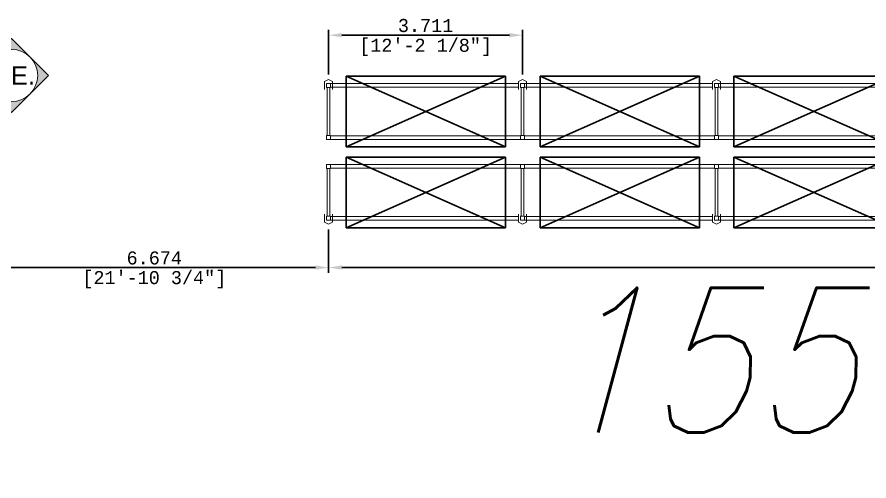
# Model space of a CAD drawing. Header units: inches. Extents: x -233729 to 737493, y -275239 to 196021.
# Drawn here: x 493487 to 509794, y 11269 to 20149 of the extents above; entities that cross this region are included whole.
import ezdxf
from ezdxf.enums import TextEntityAlignment as Align

# ---------------------------------------------------------------- set-up
doc = ezdxf.new("R2010")
doc.units = ezdxf.units.IN
doc.header["$MEASUREMENT"] = 0
doc.layers.add('LiftOne Rack', color=252, linetype='Continuous', lineweight=0)
doc.layers.add('WF dimensions', color=3, linetype='Continuous', lineweight=30)
doc.styles.add('ARIAL', font='arial.ttf')
doc.styles.add('FL_THIN_TXT', font='romans.shx', dxfattribs={"width": 0.85, "oblique": 15})
doc.styles.add('WF_txt', font='consola.ttf')
doc.dimstyles.new('DIM_50', dxfattribs={"dimscale": 50, "dimtxt": 5, "dimasz": 5, "dimexe": 2, "dimexo": 2, "dimgap": 1.1, "dimtad": 1, "dimtoh": 1, "dimdec": 3, "dimlfac": 0.001, "dimdsep": 46, "dimtxsty": 'WF_txt', "dimcen": 3, "dimclrd": 256, "dimclre": 256, "dimclrt": 7, "dimadec": 1, "dimazin": 0, "dimtfac": 1, "dimtdec": 3, "dimtmove": 0, "dimatfit": 3, "dimfxl": 10, "dimtolj": 1, "dimtzin": 0, "dimlwd": -1, "dimlwe": -1, "dimarcsym": 0})

# ---------------------------------------------------------------- blocks, each defined once
blk = doc.blocks.new('F.E.')
at = {"layer": 'WF dimensions', "transparency": 33554687}
h = blk.add_hatch(color=7, dxfattribs=at)
h.dxf.hatch_style = 1
h.paths.add_polyline_path([(1153007, 1003176), (1152654, 1003529, -0.198912), (1152800, 1003176, -0.198912), (1152654, 1002822)])
h.paths.add_polyline_path([(1152300, 1003883), (1151947, 1003529, -0.414214), (1152654, 1003529)])
h.paths.add_polyline_path([(1151800, 1003176, -0.198912), (1151947, 1003529), (1151593, 1003176), (1151947, 1002822, -0.198912)])
h.paths.add_polyline_path([(1152654, 1002822, -0.414214), (1151947, 1002822), (1152300, 1002468)])
at = {"layer": 'WF dimensions', "color": 7, "lineweight": 5}
blk.add_lwpolyline([(1152300, 1002468), (1153007, 1003176), (1152300, 1003883), (1151593, 1003176)], close=True, dxfattribs=at)
blk.add_circle((1152300, 1003176), 500, dxfattribs=at)
at = {"layer": 'WF dimensions', "color": 7, "style": 'ARIAL'}
blk.add_text('F.E.', height=350, dxfattribs=at).set_placement((1152300, 1003176), align=Align.MIDDLE_CENTER)
blk = doc.blocks.new('rack crate')
at = {"layer": 'LiftOne Rack', "color": 30, "true_color": 0xf26722}
for p, q in [((38, 114), (-38, 76)), ((-38, -76), (-38, 76)), ((38, 114), (114, 76)), ((76, 38), (3673, 38)), ((114, -76), (114, 76)), ((3749, 114), (3673, 76)), ((3673, -76), (3673, 76)), ((3749, 114), (3825, 76)), ((3825, -76), (3825, 76)), ((76, -32), (3673, -32)), ((76, -959), (3711, -959)), ((76, -1029), (3711, -1029)), ((76, -1512), (3711, -1512)), ((76, -1582), (3711, -1582)), ((-38, -2464), (-38, -2617)), ((76, -2509), (3673, -2509)), ((76, -2579), (3673, -2579)), ((114, -2464), (114, -2617)), ((3673, -2464), (3673, -2617)), ((3825, -2464), (3825, -2617)), ((38, -2655), (-38, -2617)), ((38, -2655), (114, -2617)), ((3749, -2655), (3673, -2617)), ((3749, -2655), (3825, -2617))]:
    blk.add_line(p, q, dxfattribs=at)
at = {"layer": 'LiftOne Rack', "color": 114, "true_color": 0x139b48}
for p, q in [((13, -953), (13, -38)), ((64, -953), (64, -38)), ((3724, -953), (3724, -38)), ((3774, -953), (3774, -38)), ((13, -1588), (13, -2502)), ((64, -1588), (64, -2502)), ((3724, -1588), (3724, -2502)), ((3774, -1588), (3774, -2502))]:
    blk.add_line(p, q, dxfattribs=at)
for points in [[(0, -38), (0, 38), (76, 38), (76, -38)], [(3711, -38), (3711, 38), (3787, 38), (3787, -38)], [(0, -1029), (0, -953), (76, -953), (76, -1029)], [(3711, -1029), (3711, -953), (3787, -953), (3787, -1029)], [(0, -1512), (0, -1588), (76, -1588), (76, -1512)], [(3711, -1512), (3711, -1588), (3787, -1588), (3787, -1512)], [(0, -2502), (0, -2579), (76, -2579), (76, -2502)], [(3711, -2502), (3711, -2579), (3787, -2579), (3787, -2502)]]:
    blk.add_lwpolyline(points, close=True, dxfattribs=at)
at = {"layer": 'WF dimensions'}
for p, q in [((3425, 180), (375, 180)), ((375, -1170), (375, 180)), ((375, 180), (3425, -1170)), ((3425, 180), (375, -1170)), ((3425, -1170), (3425, 180)), ((375, -1170), (3425, -1170)), ((375, -1370), (3425, -1370)), ((375, -1370), (375, -2720)), ((375, -2720), (3425, -1370)), ((3425, -2720), (375, -1370)), ((3425, -1370), (3425, -2720)), ((3425, -2720), (375, -2720))]:
    blk.add_line(p, q, dxfattribs=at)
blk = doc.blocks.new('*D481')
at = {"layer": 'WF dimensions', "transparency": 16777216}
for p, q in [((499451, 19051), (499451, 19901)), ((503162, 19051), (503162, 19901)), ((499701, 19801), (502912, 19801))]:
    blk.add_line(p, q, dxfattribs=at)
for points in [[(499701, 19843), (499701, 19760), (499451, 19801)], [(502912, 19843), (502912, 19760), (503162, 19801)]]:
    blk.add_solid(points, dxfattribs=at)
at = {"layer": 'WF dimensions', "color": 7, "transparency": 16777216, "char_height": 250, "attachment_point": 5, "style": 'WF_txt'}
for s, insert in [('\\A1;3.711', (501307, 19985)), ('\\A1;[12\'-2 1/8"]', (501307, 19569))]:
    blk.add_mtext(s, dxfattribs=dict(at, insert=insert))
blk = doc.blocks.new('*D521')
at = {"layer": 'WF dimensions', "transparency": 16777216}
for p, q in [((499451, 16082), (499451, 15254)), ((566884, 16082), (566884, 15254)), ((499701, 15354), (566634, 15354))]:
    blk.add_line(p, q, dxfattribs=at)
for points in [[(499701, 15396), (499701, 15313), (499451, 15354)], [(566634, 15396), (566634, 15313), (566884, 15354)]]:
    blk.add_solid(points, dxfattribs=at)
at = {"layer": 'WF dimensions', "color": 7, "transparency": 16777216, "char_height": 250, "attachment_point": 5, "style": 'WF_txt'}
for s, insert in [('\\A1;67.433', (533168, 15538)), ('\\A1;[221\'-2 7/8"]', (533168, 15122))]:
    blk.add_mtext(s, dxfattribs=dict(at, insert=insert))
blk = doc.blocks.new('*D524')
at = {"layer": 'WF dimensions', "transparency": 16777216}
for p, q in [((499451, 16082), (499451, 15254)), ((492778, 15926), (492778, 15254)), ((499201, 15354), (493028, 15354))]:
    blk.add_line(p, q, dxfattribs=at)
for points in [[(493028, 15396), (493028, 15313), (492778, 15354)], [(499201, 15396), (499201, 15313), (499451, 15354)]]:
    blk.add_solid(points, dxfattribs=at)
at = {"layer": 'WF dimensions', "color": 7, "transparency": 16777216, "char_height": 250, "attachment_point": 5, "style": 'WF_txt'}
for s, insert in [('\\A1;6.674', (496114, 15536)), ('\\A1;[21\'-10 3/4"]', (496114, 15122))]:
    blk.add_mtext(s, dxfattribs=dict(at, insert=insert))

msp = doc.modelspace()

# ---------------------------------------------------------------- block references
at = {"layer": 'WF dimensions'}
for name, p in [('F.E.', (-658917.58741, -984145.81187, 162219.4368)), ('rack crate', (499413.08944, 18836.9489)), ('rack crate', (503123.88944, 18836.9489)), ('rack crate', (506834.68944, 18836.9489))]:
    msp.add_blockref(name, p, dxfattribs=at)

# ---------------------------------------------------------------- texts
at = {"layer": 'WF dimensions', "insert": (503498.73944, 14968.49061), "char_height": 2774.5427886, "attachment_point": 1, "style": 'FL_THIN_TXT'}
msp.add_mtext_dynamic_manual_height_columns('155 positions on 5 levels', width=47665.8655603, gutter_width=13872.71394, heights=[3790.28741], dxfattribs=at)

# ---------------------------------------------------------------- dimensions: what is measured, and where the dimension line sits
at = {"layer": 'WF dimensions', "color": 7, "true_color": 0xffffff}
for base, p1, p2, picture, middle in [((503161.98944, 19801.35864), (499451.18944, 18951.2489), (503161.98944, 18951.2489), '*D481', (501306.58944, 19801.35864)), ((492777.50227, 15354.36582), (499451.18944, 16182.0489), (492777.50227, 16026.08573), '*D524', (496114.34586, 15354.36582)), ((566884.02486, 15354.36582), (499451.18944, 16182.0489), (566884.02486, 16182.04893), '*D521', (533167.60715, 15354.36582))]:
    dim = msp.add_linear_dim(base=base, p1=p1, p2=p2, dimstyle='DIM_50', override={"dimpost": '\\X'}, dxfattribs=at)
    dim.commit()
    dim.dimension.update_dxf_attribs({"geometry": picture, "text_midpoint": middle})

doc.saveas('drawing.dxf')
